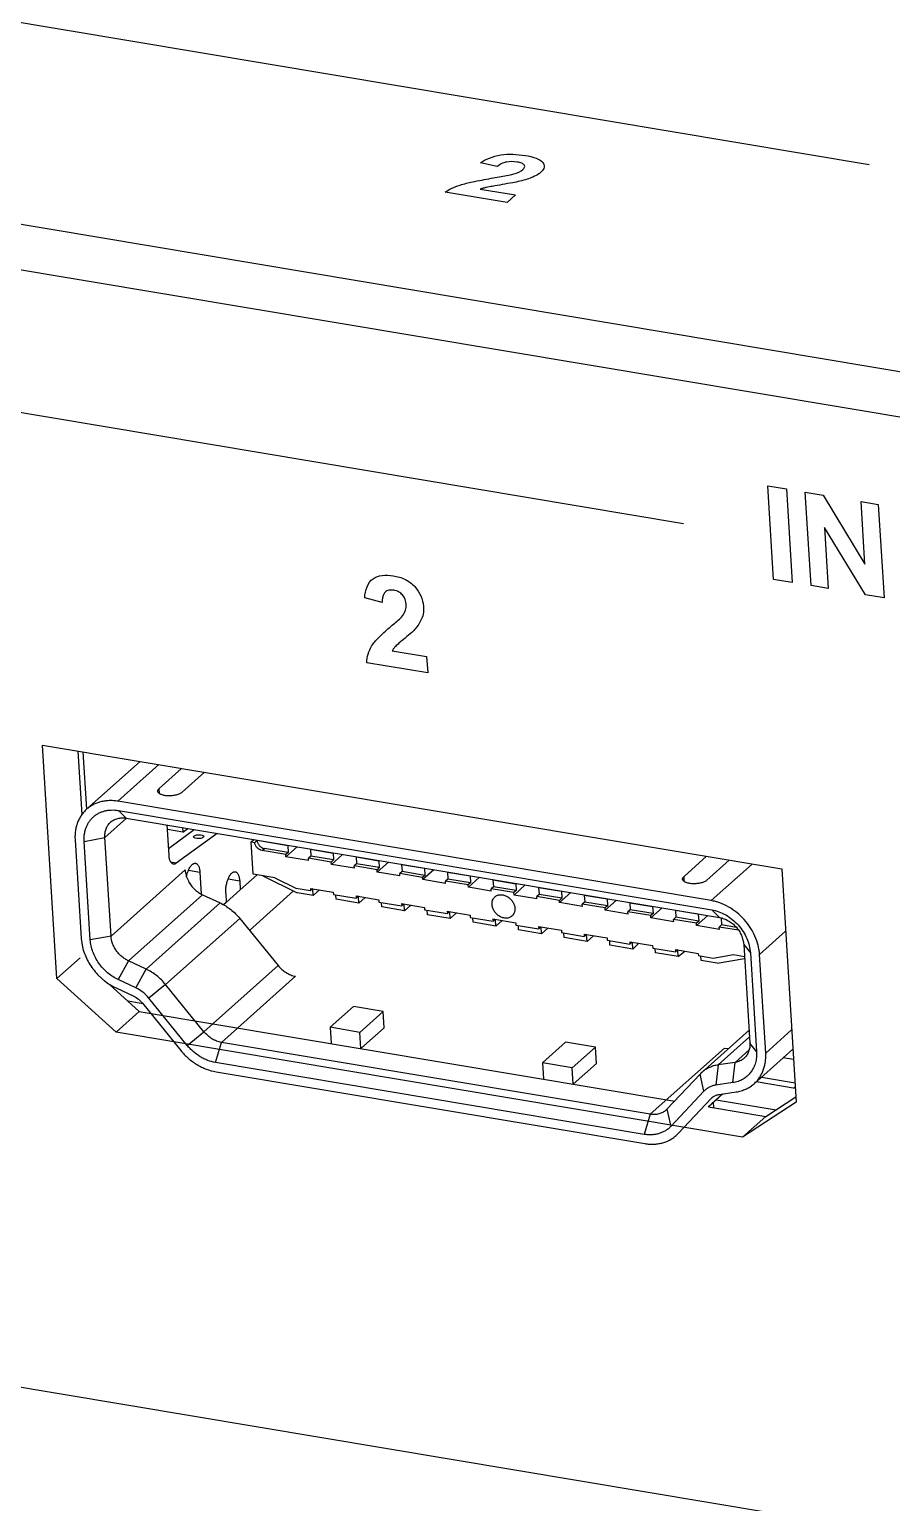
# Paper-space layout 'HD-MD4X2-4K-E_1' of a CAD drawing. Header units: inches. Extents: x 0 to 22, y 0 to 17.
# Drawn here: x 13.109 to 13.771, y 12.781 to 13.913 of the extents above; entities that cross this region are included whole.
import ezdxf

# ---------------------------------------------------------------- set-up
doc = ezdxf.new("R2010")
doc.units = ezdxf.units.IN
doc.header["$LTSCALE"] = 1.21
doc.header["$MEASUREMENT"] = 0
doc.layers.get('0').update_dxf_attribs({"linetype": 'CONTINUOUS'})

psp = doc.layouts.new('HD-MD4X2-4K-E_1')

# ---------------------------------------------------------------- linework, layer by layer
at = {"color": 7, "linetype": 'Continuous'}
for p, q in [((12.363, 14.0419), (13.7539, 13.8089)), ((12.0765, 13.935), (18.6272, 12.8376)), ((18.6294, 12.802), (12.0787, 13.8994)), ((13.4684, 13.8074), (13.4556, 13.8102)), ((13.4555, 13.79), (13.4825, 13.7855)), ((13.4761, 13.7798), (13.4285, 13.7877)), ((13.4825, 13.7855), (13.4761, 13.7798)), ((12.2205, 13.7662), (13.6114, 13.5332)), ((13.6806, 13.4903), (13.6762, 13.562)), ((13.6762, 13.562), (13.6905, 13.5597)), ((13.6905, 13.5597), (13.6949, 13.4879)), ((13.7094, 13.4855), (13.705, 13.5572)), ((13.705, 13.5572), (13.7188, 13.5549)), ((13.7188, 13.5549), (13.7508, 13.502)), ((13.7508, 13.502), (13.7478, 13.55)), ((13.7478, 13.55), (13.761, 13.5478)), ((13.761, 13.5478), (13.7655, 13.4761)), ((13.7197, 13.5302), (13.7226, 13.4832)), ((13.7512, 13.4785), (13.7197, 13.5302)), ((13.6949, 13.4879), (13.6806, 13.4903)), ((13.7226, 13.4832), (13.7094, 13.4855)), ((13.3802, 13.4725), (13.3668, 13.476)), ((13.7655, 13.4761), (13.7512, 13.4785)), ((13.3878, 13.4355), (13.4143, 13.431)), ((13.4143, 13.431), (13.4151, 13.4184)), ((13.4151, 13.4184), (13.3683, 13.4263)), ((13.1305, 13.1838), (13.1194, 13.363)), ((13.1194, 13.363), (13.6869, 13.2679)), ((13.1465, 13.3584), (13.1496, 13.3097)), ((13.1504, 13.3578), (13.1531, 13.3137)), ((13.1532, 13.3137), (13.1943, 13.3504)), ((13.1772, 13.3199), (13.2087, 13.348)), ((13.209, 13.3297), (13.2262, 13.3451)), ((13.2437, 13.3422), (13.2265, 13.3268)), ((13.2092, 13.3257), (13.209, 13.3297)), ((13.6326, 13.2436), (13.1772, 13.3199)), ((13.1673, 13.2921), (13.1838, 13.3069)), ((13.1837, 13.3069), (13.1777, 13.3128)), ((13.1777, 13.3128), (13.6331, 13.2365)), ((13.1837, 13.3069), (13.6391, 13.2306)), ((13.1514, 13.2891), (13.1673, 13.2921)), ((13.172, 13.2164), (13.1673, 13.2921)), ((13.2165, 13.2785), (13.215, 13.3017)), ((13.227, 13.2962), (13.2153, 13.2981)), ((13.2161, 13.2837), (13.2359, 13.2982)), ((13.2535, 13.2952), (13.2221, 13.2723)), ((13.2268, 13.2997), (13.227, 13.2962)), ((13.227, 13.2962), (13.2309, 13.299)), ((13.1444, 13.2902), (13.1491, 13.2146)), ((13.1561, 13.2134), (13.1514, 13.2891)), ((13.2795, 13.2888), (13.2815, 13.2905)), ((13.281, 13.2639), (13.2795, 13.2888)), ((13.2795, 13.2888), (13.2823, 13.2883)), ((13.2841, 13.2899), (13.2823, 13.2883)), ((13.2841, 13.2899), (13.3076, 13.286)), ((13.2879, 13.2821), (13.2897, 13.2837)), ((13.3061, 13.2791), (13.2879, 13.2821)), ((13.3079, 13.2806), (13.2897, 13.2837)), ((13.3079, 13.2806), (13.3061, 13.2791)), ((13.3148, 13.2849), (13.3062, 13.2773)), ((13.3076, 13.286), (13.3077, 13.2861)), ((13.3076, 13.286), (13.3079, 13.2806)), ((13.3251, 13.283), (13.3252, 13.2832)), ((13.3251, 13.283), (13.3254, 13.2777)), ((13.3251, 13.283), (13.3426, 13.2801)), ((13.2221, 13.2723), (13.218, 13.273)), ((13.3062, 13.2773), (13.3061, 13.2791)), ((13.3237, 13.2743), (13.3062, 13.2773)), ((13.3254, 13.2777), (13.3236, 13.2761)), ((13.3237, 13.2743), (13.3236, 13.2761)), ((13.3411, 13.2732), (13.3236, 13.2761)), ((13.3429, 13.2748), (13.3254, 13.2777)), ((13.3429, 13.2748), (13.3411, 13.2732)), ((13.3412, 13.2714), (13.3411, 13.2732)), ((13.3498, 13.2791), (13.3412, 13.2714)), ((13.3588, 13.2685), (13.3412, 13.2714)), ((13.3426, 13.2801), (13.3428, 13.2803)), ((13.3426, 13.2801), (13.3429, 13.2748)), ((13.3604, 13.2718), (13.3587, 13.2703)), ((13.3588, 13.2685), (13.3587, 13.2703)), ((13.3762, 13.2673), (13.3587, 13.2703)), ((13.3601, 13.2772), (13.3603, 13.2773)), ((13.3601, 13.2772), (13.3604, 13.2718)), ((13.3601, 13.2772), (13.3776, 13.2742)), ((13.3779, 13.2689), (13.3604, 13.2718)), ((13.3849, 13.2732), (13.3763, 13.2655)), ((13.3776, 13.2742), (13.3778, 13.2744)), ((13.3776, 13.2742), (13.3779, 13.2689)), ((13.3951, 13.2713), (13.3953, 13.2715)), ((13.3951, 13.2713), (13.3955, 13.266)), ((13.3951, 13.2713), (13.4126, 13.2684)), ((13.6119, 13.2622), (13.6291, 13.2776)), ((13.6466, 13.2747), (13.6294, 13.2593)), ((13.6641, 13.2717), (13.6326, 13.2436)), ((13.2288, 13.2672), (13.172, 13.2164)), ((13.2299, 13.2619), (13.2308, 13.2654)), ((13.2299, 13.2619), (13.2316, 13.2582)), ((13.2314, 13.2669), (13.2402, 13.2654)), ((13.2402, 13.2654), (13.2413, 13.2486)), ((13.2619, 13.2604), (13.2708, 13.2589)), ((13.2708, 13.2589), (13.2712, 13.2518)), ((13.2842, 13.2634), (13.2712, 13.2518)), ((13.2977, 13.2611), (13.281, 13.2639)), ((13.2886, 13.2627), (13.315, 13.2496)), ((13.2977, 13.2611), (13.3138, 13.2532)), ((13.3779, 13.2689), (13.3762, 13.2673)), ((13.3763, 13.2655), (13.3762, 13.2673)), ((13.3938, 13.2626), (13.3763, 13.2655)), ((13.3955, 13.266), (13.3937, 13.2644)), ((13.3938, 13.2626), (13.3937, 13.2644)), ((13.4112, 13.2614), (13.3937, 13.2644)), ((13.413, 13.263), (13.3955, 13.266)), ((13.413, 13.263), (13.4112, 13.2614)), ((13.4113, 13.2597), (13.4112, 13.2614)), ((13.4199, 13.2673), (13.4113, 13.2597)), ((13.4288, 13.2567), (13.4113, 13.2597)), ((13.4126, 13.2684), (13.4128, 13.2685)), ((13.4126, 13.2684), (13.413, 13.263)), ((13.4305, 13.2601), (13.4287, 13.2585)), ((13.4288, 13.2567), (13.4287, 13.2585)), ((13.4462, 13.2556), (13.4287, 13.2585)), ((13.4302, 13.2654), (13.4303, 13.2656)), ((13.4302, 13.2654), (13.4305, 13.2601)), ((13.4302, 13.2654), (13.4477, 13.2625)), ((13.448, 13.2572), (13.4305, 13.2601)), ((13.4549, 13.2615), (13.4463, 13.2538)), ((13.4477, 13.2625), (13.4479, 13.2627)), ((13.4477, 13.2625), (13.448, 13.2572)), ((13.4652, 13.2596), (13.4654, 13.2597)), ((13.4652, 13.2596), (13.4655, 13.2542)), ((13.4652, 13.2596), (13.4827, 13.2566)), ((13.6121, 13.2582), (13.6119, 13.2622)), ((13.6869, 13.2679), (13.698, 13.0887)), ((13.1854, 13.1973), (13.2423, 13.2481)), ((13.2423, 13.2481), (13.2558, 13.2418)), ((13.2601, 13.2493), (13.2605, 13.2422)), ((13.2712, 13.2518), (13.2605, 13.2422)), ((13.2782, 13.2207), (13.3121, 13.251)), ((13.3138, 13.2532), (13.3252, 13.2513)), ((13.3273, 13.2475), (13.315, 13.2496)), ((13.3251, 13.253), (13.3252, 13.2513)), ((13.3251, 13.253), (13.3426, 13.2501)), ((13.3268, 13.2527), (13.3252, 13.2513)), ((13.3273, 13.2475), (13.327, 13.2527)), ((13.3273, 13.2475), (13.3321, 13.2518)), ((13.3426, 13.2501), (13.3427, 13.2483)), ((13.3427, 13.2483), (13.3602, 13.2454)), ((13.3448, 13.2446), (13.3446, 13.248)), ((13.3601, 13.2472), (13.3602, 13.2454)), ((13.3601, 13.2472), (13.3776, 13.2442)), ((13.3619, 13.2469), (13.3602, 13.2454)), ((13.3623, 13.2416), (13.362, 13.2468)), ((13.448, 13.2572), (13.4462, 13.2556)), ((13.4463, 13.2538), (13.4462, 13.2556)), ((13.4639, 13.2509), (13.4463, 13.2538)), ((13.4655, 13.2542), (13.4637, 13.2526)), ((13.4639, 13.2509), (13.4637, 13.2526)), ((13.4813, 13.2497), (13.4637, 13.2526)), ((13.483, 13.2513), (13.4655, 13.2542)), ((13.483, 13.2513), (13.4813, 13.2497)), ((13.4814, 13.2479), (13.4813, 13.2497)), ((13.49, 13.2556), (13.4814, 13.2479)), ((13.4989, 13.245), (13.4814, 13.2479)), ((13.4827, 13.2566), (13.4829, 13.2568)), ((13.4827, 13.2566), (13.483, 13.2513)), ((13.5006, 13.2484), (13.4988, 13.2468)), ((13.4989, 13.245), (13.4988, 13.2468)), ((13.5163, 13.2438), (13.4988, 13.2468)), ((13.5002, 13.2537), (13.5004, 13.2539)), ((13.5002, 13.2537), (13.5006, 13.2484)), ((13.5002, 13.2537), (13.5177, 13.2508)), ((13.5181, 13.2454), (13.5006, 13.2484)), ((13.525, 13.2497), (13.5164, 13.2421)), ((13.5177, 13.2508), (13.5179, 13.2509)), ((13.5177, 13.2508), (13.5181, 13.2454)), ((13.5353, 13.2478), (13.5354, 13.248)), ((13.5353, 13.2478), (13.5356, 13.2425)), ((13.5353, 13.2478), (13.5528, 13.2449)), ((13.2558, 13.2418), (13.1989, 13.191)), ((13.2605, 13.2422), (13.2584, 13.2404)), ((13.3623, 13.2416), (13.3448, 13.2446)), ((13.3623, 13.2416), (13.3672, 13.246)), ((13.3776, 13.2442), (13.3777, 13.2424)), ((13.3777, 13.2424), (13.3952, 13.2395)), ((13.3798, 13.2387), (13.3796, 13.2421)), ((13.3973, 13.2358), (13.3798, 13.2387)), ((13.3951, 13.2413), (13.3952, 13.2395)), ((13.3951, 13.2413), (13.4126, 13.2384)), ((13.3969, 13.241), (13.3952, 13.2395)), ((13.3973, 13.2358), (13.397, 13.241)), ((13.3973, 13.2358), (13.4022, 13.2401)), ((13.4126, 13.2384), (13.4127, 13.2366)), ((13.4127, 13.2366), (13.4303, 13.2336)), ((13.4149, 13.2328), (13.4146, 13.2363)), ((13.4301, 13.2354), (13.4303, 13.2336)), ((13.4301, 13.2354), (13.4477, 13.2325)), ((13.5181, 13.2454), (13.5163, 13.2438)), ((13.5164, 13.2421), (13.5163, 13.2438)), ((13.5339, 13.2391), (13.5164, 13.2421)), ((13.5356, 13.2425), (13.5338, 13.2409)), ((13.5339, 13.2391), (13.5338, 13.2409)), ((13.5513, 13.238), (13.5338, 13.2409)), ((13.5531, 13.2396), (13.5356, 13.2425)), ((13.5531, 13.2396), (13.5513, 13.238)), ((13.5514, 13.2362), (13.5513, 13.238)), ((13.56, 13.2439), (13.5514, 13.2362)), ((13.5689, 13.2333), (13.5514, 13.2362)), ((13.5528, 13.2449), (13.5529, 13.2451)), ((13.5528, 13.2449), (13.5531, 13.2396)), ((13.5706, 13.2366), (13.5688, 13.235)), ((13.5703, 13.242), (13.5705, 13.2421)), ((13.5703, 13.242), (13.5706, 13.2366)), ((13.5703, 13.242), (13.5878, 13.239)), ((13.5881, 13.2337), (13.5706, 13.2366)), ((13.5951, 13.238), (13.5865, 13.2303)), ((13.5878, 13.239), (13.588, 13.2392)), ((13.5878, 13.239), (13.5881, 13.2337)), ((13.6053, 13.2361), (13.6055, 13.2363)), ((13.6053, 13.2361), (13.6056, 13.2308)), ((13.6228, 13.2332), (13.6053, 13.2361)), ((13.6331, 13.2365), (13.6391, 13.2306)), ((13.2139, 13.1791), (13.2708, 13.2299)), ((13.2708, 13.2299), (13.3002, 13.1937)), ((13.4324, 13.2299), (13.4149, 13.2328)), ((13.4319, 13.2351), (13.4303, 13.2336)), ((13.4324, 13.2299), (13.432, 13.2351)), ((13.4324, 13.2299), (13.4372, 13.2342)), ((13.4477, 13.2325), (13.4478, 13.2307)), ((13.4478, 13.2307), (13.4653, 13.2278)), ((13.4499, 13.227), (13.4497, 13.2304)), ((13.4674, 13.224), (13.4499, 13.227)), ((13.4652, 13.2296), (13.4653, 13.2278)), ((13.4652, 13.2296), (13.4827, 13.2266)), ((13.4669, 13.2293), (13.4653, 13.2278)), ((13.4674, 13.224), (13.4671, 13.2292)), ((13.4674, 13.224), (13.4722, 13.2284)), ((13.4827, 13.2266), (13.4828, 13.2248)), ((13.4828, 13.2248), (13.5003, 13.2219)), ((13.4849, 13.2211), (13.4847, 13.2245)), ((13.5689, 13.2333), (13.5688, 13.235)), ((13.5864, 13.2321), (13.5688, 13.235)), ((13.5881, 13.2337), (13.5864, 13.2321)), ((13.5865, 13.2303), (13.5864, 13.2321)), ((13.604, 13.2274), (13.5865, 13.2303)), ((13.6056, 13.2308), (13.6039, 13.2292)), ((13.604, 13.2274), (13.6039, 13.2292)), ((13.6214, 13.2262), (13.6039, 13.2292)), ((13.6232, 13.2278), (13.6056, 13.2308)), ((13.6232, 13.2278), (13.6214, 13.2262)), ((13.6215, 13.2245), (13.6214, 13.2262)), ((13.6301, 13.2321), (13.6215, 13.2245)), ((13.639, 13.2215), (13.6215, 13.2245)), ((13.6228, 13.2332), (13.623, 13.2333)), ((13.6228, 13.2332), (13.6232, 13.2278)), ((13.6407, 13.2249), (13.6389, 13.2233)), ((13.6403, 13.2302), (13.6405, 13.2303)), ((13.6403, 13.2302), (13.6407, 13.2249)), ((13.6415, 13.23), (13.6403, 13.2302)), ((13.6521, 13.223), (13.6407, 13.2249)), ((13.1491, 13.2146), (13.1498, 13.2095)), ((13.172, 13.2164), (13.1561, 13.2134)), ((13.5024, 13.2182), (13.4849, 13.2211)), ((13.5002, 13.2237), (13.5003, 13.2219)), ((13.5002, 13.2237), (13.5177, 13.2208)), ((13.502, 13.2234), (13.5003, 13.2219)), ((13.5024, 13.2182), (13.5021, 13.2234)), ((13.5024, 13.2182), (13.5073, 13.2225)), ((13.5177, 13.2208), (13.5178, 13.219)), ((13.5178, 13.219), (13.5353, 13.216)), ((13.5199, 13.2152), (13.5197, 13.2187)), ((13.5375, 13.2123), (13.5199, 13.2152)), ((13.5352, 13.2178), (13.5353, 13.216)), ((13.5352, 13.2178), (13.5528, 13.2149)), ((13.537, 13.2175), (13.5353, 13.216)), ((13.5375, 13.2123), (13.5371, 13.2175)), ((13.5375, 13.2123), (13.5423, 13.2166)), ((13.5528, 13.2149), (13.5529, 13.2131)), ((13.5529, 13.2131), (13.5704, 13.2102)), ((13.555, 13.2094), (13.5548, 13.2128)), ((13.639, 13.2215), (13.6389, 13.2233)), ((13.6538, 13.2208), (13.6389, 13.2233)), ((13.6699, 13.2022), (13.6898, 13.2201)), ((13.5725, 13.2064), (13.555, 13.2094)), ((13.5703, 13.2119), (13.5704, 13.2102)), ((13.5703, 13.2119), (13.5878, 13.209)), ((13.572, 13.2117), (13.5704, 13.2102)), ((13.5725, 13.2064), (13.5722, 13.2116)), ((13.5725, 13.2064), (13.5773, 13.2108)), ((13.5878, 13.209), (13.5879, 13.2072)), ((13.5879, 13.2072), (13.6054, 13.2043)), ((13.59, 13.2035), (13.5898, 13.2069)), ((13.6075, 13.2006), (13.59, 13.2035)), ((13.6053, 13.2061), (13.6054, 13.2043)), ((13.6053, 13.2061), (13.6228, 13.2031)), ((13.6071, 13.2058), (13.6054, 13.2043)), ((13.6075, 13.2006), (13.6072, 13.2058)), ((13.6075, 13.2006), (13.6124, 13.2049)), ((13.6228, 13.2031), (13.6229, 13.2014)), ((13.6229, 13.2014), (13.6343, 13.1995)), ((13.6343, 13.1995), (13.6498, 13.2021)), ((13.6498, 13.2021), (13.6583, 13.2007)), ((13.6577, 13.2099), (13.6624, 13.1342)), ((13.6577, 13.2099), (13.6628, 13.2034)), ((13.6628, 13.2034), (13.6675, 13.1277)), ((13.6746, 13.1265), (13.6699, 13.2022)), ((13.1305, 13.1838), (13.1483, 13.1997)), ((13.1568, 13.1929), (13.1569, 13.1919)), ((13.1854, 13.1973), (13.1776, 13.1829)), ((13.1989, 13.191), (13.1854, 13.1973)), ((13.1911, 13.1765), (13.1989, 13.191)), ((13.3002, 13.1937), (13.2433, 13.1429)), ((13.625, 13.1976), (13.6248, 13.2011)), ((13.6373, 13.1956), (13.625, 13.1976)), ((13.6373, 13.1956), (13.6583, 13.1992)), ((13.1759, 13.1426), (13.1305, 13.1838)), ((13.1708, 13.1793), (13.1937, 13.1585)), ((13.1911, 13.1765), (13.1776, 13.1829)), ((13.2139, 13.1791), (13.2011, 13.1686)), ((13.2433, 13.1429), (13.2139, 13.1791)), ((13.2568, 13.1347), (13.3137, 13.1855)), ((13.1759, 13.1765), (13.1895, 13.1701)), ((13.2305, 13.1324), (13.2011, 13.1686)), ((13.1759, 13.1426), (13.1937, 13.1585)), ((13.1964, 13.1644), (13.1851, 13.1663)), ((13.1937, 13.1585), (13.6047, 13.0897)), ((13.1961, 13.1648), (13.2255, 13.1286)), ((13.3581, 13.1622), (13.3403, 13.1463)), ((13.3809, 13.1584), (13.3581, 13.1622)), ((13.3809, 13.1584), (13.3631, 13.1424)), ((13.3817, 13.1459), (13.3809, 13.1584)), ((13.3403, 13.1463), (13.3411, 13.1338)), ((13.3631, 13.1424), (13.3403, 13.1463)), ((13.3817, 13.1459), (13.3638, 13.13)), ((13.6568, 13.062), (13.1759, 13.1426)), ((13.2305, 13.1324), (13.2433, 13.1429)), ((13.2521, 13.1193), (13.2568, 13.1347)), ((13.586, 13.0796), (13.2568, 13.1347)), ((13.3638, 13.13), (13.3631, 13.1424)), ((13.521, 13.1349), (13.5032, 13.119)), ((13.5438, 13.1311), (13.521, 13.1349)), ((13.6256, 13.1117), (13.6618, 13.144)), ((13.6381, 13.1174), (13.6621, 13.1389)), ((13.6675, 13.1277), (13.6624, 13.1342)), ((13.6945, 13.1444), (13.6746, 13.1265)), ((13.5438, 13.1311), (13.5259, 13.1152)), ((13.5446, 13.1186), (13.5438, 13.1311)), ((13.6429, 13.1303), (13.586, 13.0796)), ((13.6429, 13.1303), (13.6462, 13.1301)), ((13.6619, 13.129), (13.6511, 13.1193)), ((13.6657, 13.103), (13.6955, 13.1296)), ((13.696, 13.1215), (13.6879, 13.1228)), ((11.5987, 13.1221), (19.2171, 11.8458)), ((13.5813, 13.0641), (13.2521, 13.1193)), ((13.2526, 13.1122), (13.5818, 13.057)), ((13.5032, 13.119), (13.5039, 13.1065)), ((13.5259, 13.1152), (13.5032, 13.119)), ((13.5267, 13.1027), (13.5259, 13.1152)), ((13.5446, 13.1186), (13.5267, 13.1027)), ((13.6381, 13.1174), (13.6364, 13.1019)), ((13.6511, 13.1193), (13.6381, 13.1174)), ((13.6494, 13.1038), (13.6511, 13.1193)), ((13.6242, 13.1104), (13.5988, 13.0834)), ((13.6272, 13.0972), (13.6242, 13.1104)), ((13.6494, 13.1038), (13.6364, 13.1019)), ((13.6973, 13.0994), (13.6673, 13.1045)), ((13.6713, 13.108), (13.6971, 13.1037)), ((13.6973, 13.1007), (13.6961, 13.0996)), ((13.6272, 13.0972), (13.6018, 13.0702)), ((13.6073, 13.0647), (13.6328, 13.0917)), ((13.6415, 13.0952), (13.6305, 13.0853)), ((13.6306, 13.0853), (13.6416, 13.0952)), ((13.6348, 13.0846), (13.6346, 13.0889)), ((13.6366, 13.0907), (13.6825, 13.083)), ((13.6389, 13.0948), (13.6519, 13.0967)), ((13.698, 13.0887), (13.6568, 13.062)), ((13.6747, 13.0779), (13.6977, 13.0929)), ((13.586, 13.0796), (13.5813, 13.0641)), ((13.5988, 13.0834), (13.598, 13.0826)), ((13.5988, 13.0834), (13.6018, 13.0702)), ((13.6306, 13.0853), (13.6747, 13.0779)), ((13.6568, 13.062), (13.6747, 13.0779)), ((13.6058, 13.0632), (13.6073, 13.0647))]:
    psp.add_line(p, q, dxfattribs=at)
for centre, radius, start, end in [((13.2525, 13.2582), 0.0228, 159.0369, 161.6806), ((13.2524, 13.2698), 0.0239, 209.2962, 211.4721), ((13.6405, 13.095), 0.0224, 131.7551, 136.6868), ((13.64, 13.0848), 0.00995, 131.7269, 136.6867), ((13.64, 13.0848), 0.00999, 123.4799, 131.7252)]:
    psp.add_arc(centre, radius, start, end, dxfattribs=at)
psp.add_ellipse((13.2393, 13.2927), major_axis=(0.00394, 0.00009), ratio=0.365162, dxfattribs=at)
for points, knots in [([(13.4556, 13.8102), (13.4593, 13.8128), (13.4674, 13.8165), (13.4808, 13.8169), (13.4902, 13.816), (13.4986, 13.814), (13.5056, 13.8098), (13.5046, 13.8049), (13.5011, 13.8022), (13.5005, 13.8017)], [0, 0, 0, 0, 0.251181, 0.36488, 0.489916, 0.623667, 0.740563, 0.956377, 1, 1, 1, 1]), ([(13.5005, 13.8017), (13.4992, 13.8008), (13.4963, 13.7993), (13.4913, 13.7975), (13.486, 13.796), (13.4796, 13.7947), (13.4725, 13.7935), (13.4657, 13.7923), (13.4608, 13.7914), (13.4578, 13.7907), (13.4562, 13.7902), (13.4555, 13.79)], [0, 0, 0, 0, 0.135975, 0.245111, 0.369115, 0.482738, 0.648267, 0.806367, 0.896853, 0.951136, 1, 1, 1, 1]), ([(13.4639, 13.7983), (13.466, 13.7986), (13.4717, 13.7997), (13.4777, 13.8007), (13.4811, 13.8016)], [0, 0, 0, 0, 0.353507, 1, 1, 1, 1]), ([(13.4811, 13.8016), (13.4839, 13.8025), (13.4887, 13.8045), (13.4904, 13.8081), (13.4873, 13.81), (13.4829, 13.8111), (13.4776, 13.8112), (13.4746, 13.8105), (13.4742, 13.8104)], [0, 0, 0, 0, 0.27226, 0.501854, 0.60823, 0.728983, 0.953516, 1, 1, 1, 1]), ([(13.4285, 13.7877), (13.43, 13.7888), (13.4334, 13.7907), (13.4405, 13.7935), (13.4509, 13.7959), (13.4591, 13.7974), (13.4639, 13.7983)], [0, 0, 0, 0, 0.19114, 0.386434, 0.638664, 1, 1, 1, 1]), ([(13.3668, 13.476), (13.367, 13.4818), (13.3699, 13.4905), (13.3802, 13.4938), (13.3888, 13.4934), (13.3977, 13.4909), (13.4077, 13.4836), (13.412, 13.4738), (13.412, 13.4676), (13.412, 13.4666)], [0, 0, 0, 0, 0.251166, 0.364919, 0.489989, 0.623673, 0.740639, 0.956331, 1, 1, 1, 1]), ([(13.3964, 13.4632), (13.3978, 13.4653), (13.3995, 13.4702), (13.3972, 13.4776), (13.3927, 13.481), (13.389, 13.4821), (13.3853, 13.4822), (13.3828, 13.481), (13.3819, 13.4798), (13.3817, 13.4794)], [0, 0, 0, 0, 0.27088, 0.499404, 0.605413, 0.725344, 0.845047, 0.953734, 1, 1, 1, 1]), ([(13.386, 13.4534), (13.3873, 13.4545), (13.3909, 13.4576), (13.3946, 13.4606), (13.3964, 13.4632)], [0, 0, 0, 0, 0.353348, 1, 1, 1, 1]), ([(13.412, 13.4666), (13.4119, 13.4646), (13.4111, 13.4612), (13.4089, 13.4566), (13.4062, 13.4528), (13.4024, 13.449), (13.3979, 13.4453), (13.3937, 13.4418), (13.3906, 13.4392), (13.3889, 13.4372), (13.3882, 13.436), (13.3878, 13.4355)], [0, 0, 0, 0, 0.136104, 0.245055, 0.36915, 0.48268, 0.648231, 0.806384, 0.896851, 0.951016, 1, 1, 1, 1]), ([(13.3683, 13.4263), (13.3684, 13.4286), (13.3692, 13.4331), (13.3721, 13.4398), (13.3779, 13.4465), (13.383, 13.4509), (13.386, 13.4534)], [0, 0, 0, 0, 0.191269, 0.386374, 0.638768, 1, 1, 1, 1]), ([(13.2079, 13.3276), (13.2079, 13.3278), (13.208, 13.3282), (13.2082, 13.3287), (13.2085, 13.3292), (13.2088, 13.3295), (13.209, 13.3297)], [0, 0, 0, 0, 0.218608, 0.451706, 0.710185, 1, 1, 1, 1]), ([(13.2265, 13.3268), (13.2262, 13.3265), (13.2256, 13.3261), (13.2246, 13.3255), (13.2233, 13.325), (13.2219, 13.3246), (13.2204, 13.3243), (13.2188, 13.3241), (13.2172, 13.324), (13.2156, 13.324), (13.2141, 13.3241), (13.2126, 13.3244), (13.2113, 13.3247), (13.2104, 13.3251), (13.2097, 13.3254), (13.2091, 13.3258), (13.2087, 13.3262), (13.2083, 13.3266), (13.2081, 13.3269), (13.208, 13.3273), (13.2079, 13.3275), (13.2079, 13.3276)], [0, 0, 0, 0, 0.051715, 0.110895, 0.176745, 0.248162, 0.323798, 0.402024, 0.481127, 0.559341, 0.634955, 0.706352, 0.772137, 0.831198, 0.858006, 0.882948, 0.927314, 0.947081, 0.965532, 0.983019, 1, 1, 1, 1]), ([(13.1772, 13.3199), (13.1761, 13.3201), (13.1738, 13.3204), (13.1705, 13.3204), (13.1677, 13.3202), (13.1656, 13.3198), (13.1635, 13.3194), (13.161, 13.3186), (13.1582, 13.3173), (13.1556, 13.3157), (13.154, 13.3144), (13.1532, 13.3137)], [0, 0, 0, 0, 0.133533, 0.264274, 0.39211, 0.455014, 0.517289, 0.640122, 0.761148, 0.880904, 1, 1, 1, 1]), ([(13.1532, 13.3137), (13.1524, 13.3131), (13.151, 13.3116), (13.1491, 13.3091), (13.1475, 13.3064), (13.1464, 13.304), (13.1457, 13.3019), (13.1451, 13.2998), (13.1446, 13.2971), (13.1443, 13.2937), (13.1443, 13.2914), (13.1444, 13.2902)], [0, 0, 0, 0, 0.118983, 0.238641, 0.359597, 0.482399, 0.544674, 0.60759, 0.735482, 0.866327, 1, 1, 1, 1]), ([(13.1514, 13.2891), (13.1513, 13.29), (13.1513, 13.2918), (13.1515, 13.2945), (13.152, 13.2971), (13.1528, 13.2996), (13.1538, 13.3019), (13.1551, 13.3041), (13.1566, 13.3061), (13.1583, 13.3078), (13.1603, 13.3094), (13.1624, 13.3107), (13.1647, 13.3117), (13.1671, 13.3125), (13.1696, 13.313), (13.1722, 13.3132), (13.1749, 13.3132), (13.1768, 13.3129), (13.1777, 13.3128)], [0, 0, 0, 0, 0.066876, 0.132346, 0.196347, 0.258978, 0.320439, 0.380975, 0.440855, 0.500386, 0.559901, 0.619734, 0.680195, 0.741557, 0.804069, 0.867938, 0.933267, 1, 1, 1, 1]), ([(13.1673, 13.2921), (13.1672, 13.2932), (13.1672, 13.2949), (13.1677, 13.2971), (13.1682, 13.2987), (13.1688, 13.3002), (13.1696, 13.3015), (13.1705, 13.3028), (13.1713, 13.3035), (13.1717, 13.3038)], [0, 0, 0, 0, 0.264222, 0.392219, 0.517434, 0.640276, 0.761258, 0.880962, 1, 1, 1, 1]), ([(13.1717, 13.3038), (13.172, 13.3042), (13.1728, 13.3048), (13.1742, 13.3056), (13.1756, 13.3062), (13.1771, 13.3067), (13.1787, 13.307), (13.1809, 13.3072), (13.1826, 13.3071), (13.1837, 13.3069)], [0, 0, 0, 0, 0.119151, 0.23895, 0.360001, 0.482875, 0.608079, 0.736019, 1, 1, 1, 1]), ([(13.2879, 13.2821), (13.2872, 13.2822), (13.2861, 13.2826), (13.2849, 13.2835), (13.2841, 13.2843), (13.2834, 13.2852), (13.2826, 13.2865), (13.2823, 13.2876), (13.2823, 13.2883)], [0, 0, 0, 0, 0.242759, 0.370303, 0.499699, 0.629137, 0.756807, 1, 1, 1, 1]), ([(13.2841, 13.2899), (13.2841, 13.2892), (13.2844, 13.2881), (13.2851, 13.2868), (13.2858, 13.2859), (13.2867, 13.2851), (13.2879, 13.2842), (13.289, 13.2838), (13.2897, 13.2837)], [0, 0, 0, 0, 0.243193, 0.370863, 0.500302, 0.629697, 0.757241, 1, 1, 1, 1]), ([(13.2199, 13.2716), (13.2198, 13.2716), (13.2195, 13.2717), (13.2191, 13.2719), (13.2186, 13.2723), (13.218, 13.2729), (13.2175, 13.2737), (13.2171, 13.2747), (13.2168, 13.2759), (13.2166, 13.2771), (13.2165, 13.278), (13.2165, 13.2785)], [0, 0, 0, 0, 0.042134, 0.08508, 0.176195, 0.278316, 0.394136, 0.524782, 0.670201, 0.829352, 1, 1, 1, 1]), ([(13.2221, 13.2723), (13.2219, 13.2721), (13.2215, 13.2719), (13.221, 13.2717), (13.2204, 13.2716), (13.22, 13.2716), (13.2199, 13.2716)], [0, 0, 0, 0, 0.280234, 0.536178, 0.773359, 1, 1, 1, 1]), ([(13.2312, 13.2663), (13.2314, 13.2668), (13.2317, 13.2677), (13.2324, 13.2689), (13.2331, 13.27), (13.2338, 13.2709), (13.2345, 13.2715), (13.235, 13.2718), (13.2354, 13.272), (13.2357, 13.2722), (13.2361, 13.2723), (13.2365, 13.2723), (13.2367, 13.2723), (13.2368, 13.2723)], [0, 0, 0, 0, 0.171299, 0.331035, 0.477194, 0.608515, 0.724538, 0.777094, 0.826319, 0.872609, 0.916497, 0.958687, 1, 1, 1, 1]), ([(13.2368, 13.2723), (13.237, 13.2723), (13.2372, 13.2722), (13.2376, 13.272), (13.2382, 13.2716), (13.2387, 13.271), (13.2392, 13.2702), (13.2396, 13.2692), (13.2399, 13.268), (13.2401, 13.2668), (13.2402, 13.2659), (13.2402, 13.2654)], [0, 0, 0, 0, 0.042131, 0.085083, 0.176216, 0.278317, 0.394142, 0.524801, 0.670268, 0.829423, 1, 1, 1, 1]), ([(13.2288, 13.2672), (13.2289, 13.2667), (13.229, 13.2649), (13.2295, 13.2632), (13.2299, 13.2619)], [0, 0, 0, 0, 0.24421, 1, 1, 1, 1]), ([(13.2601, 13.2493), (13.26, 13.2498), (13.26, 13.2508), (13.2601, 13.2527), (13.2604, 13.2552), (13.261, 13.2577), (13.2616, 13.2595), (13.2621, 13.2608), (13.2626, 13.262), (13.2633, 13.263), (13.2639, 13.2639), (13.2646, 13.2647), (13.2653, 13.2652), (13.266, 13.2656), (13.2666, 13.2658), (13.267, 13.2658), (13.2673, 13.2658), (13.2674, 13.2658)], [0, 0, 0, 0, 0.072517, 0.148119, 0.303854, 0.458733, 0.533348, 0.604735, 0.672043, 0.734536, 0.791651, 0.84309, 0.888834, 0.929383, 0.965808, 0.983054, 1, 1, 1, 1]), ([(13.2674, 13.2658), (13.2675, 13.2658), (13.2677, 13.2657), (13.2681, 13.2655), (13.2687, 13.2651), (13.2692, 13.2645), (13.2697, 13.2637), (13.2701, 13.2627), (13.2704, 13.2615), (13.2706, 13.2603), (13.2707, 13.2594), (13.2708, 13.2589)], [0, 0, 0, 0, 0.042131, 0.085083, 0.176216, 0.278317, 0.394142, 0.524801, 0.670268, 0.829423, 1, 1, 1, 1]), ([(13.6108, 13.2601), (13.6108, 13.2603), (13.6108, 13.2607), (13.611, 13.2612), (13.6114, 13.2617), (13.6117, 13.2621), (13.6119, 13.2622)], [0, 0, 0, 0, 0.218608, 0.451706, 0.710185, 1, 1, 1, 1]), ([(13.6294, 13.2593), (13.6291, 13.259), (13.6285, 13.2586), (13.6274, 13.258), (13.6262, 13.2575), (13.6248, 13.2571), (13.6233, 13.2568), (13.6217, 13.2566), (13.6201, 13.2565), (13.6185, 13.2565), (13.6169, 13.2566), (13.6155, 13.2569), (13.6142, 13.2572), (13.6132, 13.2576), (13.6125, 13.2579), (13.612, 13.2583), (13.6115, 13.2587), (13.6111, 13.2591), (13.611, 13.2594), (13.6108, 13.2598), (13.6108, 13.26), (13.6108, 13.2601)], [0, 0, 0, 0, 0.051715, 0.110895, 0.176745, 0.248162, 0.323798, 0.402024, 0.481127, 0.559341, 0.634955, 0.706352, 0.772137, 0.831198, 0.858006, 0.882948, 0.927314, 0.947081, 0.965532, 0.983019, 1, 1, 1, 1]), ([(13.2321, 13.2574), (13.2327, 13.2564), (13.234, 13.2545), (13.2365, 13.2519), (13.2392, 13.2498), (13.2412, 13.2486), (13.2423, 13.2481)], [0, 0, 0, 0, 0.251769, 0.504249, 0.754706, 1, 1, 1, 1]), ([(13.4667, 13.2464), (13.467, 13.2467), (13.4676, 13.2472), (13.4687, 13.2477), (13.4698, 13.248), (13.4708, 13.2481), (13.4717, 13.2481), (13.4725, 13.248), (13.4741, 13.2477), (13.4758, 13.247), (13.4773, 13.246), (13.4788, 13.2447), (13.48, 13.2432), (13.481, 13.2416), (13.4815, 13.2403), (13.4819, 13.239), (13.482, 13.2381), (13.482, 13.2376)], [0, 0, 0, 0, 0.053961, 0.108584, 0.164453, 0.222016, 0.251545, 0.281578, 0.343139, 0.471586, 0.538136, 0.605567, 0.740764, 0.807696, 0.873504, 0.937771, 1, 1, 1, 1]), ([(13.2558, 13.2418), (13.2587, 13.2404), (13.2628, 13.2378), (13.2676, 13.2336), (13.2698, 13.2312), (13.2708, 13.2299)], [0, 0, 0, 0, 0.494247, 0.746657, 1, 1, 1, 1]), ([(13.4645, 13.2406), (13.4645, 13.2411), (13.4645, 13.242), (13.4647, 13.2431), (13.465, 13.2441), (13.4655, 13.2451), (13.4661, 13.2459), (13.4665, 13.2463), (13.4667, 13.2464)], [0, 0, 0, 0, 0.264208, 0.392354, 0.517706, 0.761215, 0.880929, 1, 1, 1, 1]), ([(13.4798, 13.2318), (13.4795, 13.2315), (13.4789, 13.231), (13.4778, 13.2305), (13.4767, 13.2302), (13.4757, 13.2301), (13.4748, 13.2301), (13.474, 13.2302), (13.4724, 13.2305), (13.4707, 13.2312), (13.4692, 13.2322), (13.4677, 13.2335), (13.4665, 13.235), (13.4655, 13.2366), (13.465, 13.2379), (13.4646, 13.2392), (13.4645, 13.2401), (13.4645, 13.2406)], [0, 0, 0, 0, 0.053961, 0.108584, 0.164453, 0.222016, 0.251545, 0.281578, 0.343139, 0.471586, 0.538136, 0.605567, 0.740764, 0.807696, 0.873504, 0.937771, 1, 1, 1, 1]), ([(13.482, 13.2376), (13.482, 13.2371), (13.482, 13.2362), (13.4818, 13.2351), (13.4815, 13.2341), (13.481, 13.2331), (13.4804, 13.2323), (13.48, 13.2319), (13.4798, 13.2318)], [0, 0, 0, 0, 0.264208, 0.392354, 0.517706, 0.761215, 0.880929, 1, 1, 1, 1]), ([(13.6699, 13.2022), (13.6698, 13.2034), (13.6695, 13.2058), (13.6685, 13.2105), (13.6665, 13.2164), (13.6629, 13.2231), (13.6582, 13.2292), (13.6526, 13.2345), (13.6464, 13.2388), (13.6407, 13.2415), (13.6361, 13.2429), (13.6338, 13.2434), (13.6326, 13.2436)], [0, 0, 0, 0, 0.059155, 0.119631, 0.243715, 0.371124, 0.500298, 0.629429, 0.756713, 0.880604, 0.940966, 1, 1, 1, 1]), ([(13.6331, 13.2365), (13.6349, 13.2362), (13.6387, 13.2352), (13.644, 13.2327), (13.649, 13.2292), (13.6535, 13.225), (13.6573, 13.2201), (13.6602, 13.2147), (13.6621, 13.2091), (13.6627, 13.2053), (13.6628, 13.2034)], [0, 0, 0, 0, 0.119301, 0.243223, 0.370539, 0.499702, 0.628908, 0.756349, 0.880463, 1, 1, 1, 1]), ([(13.6391, 13.2306), (13.6402, 13.2304), (13.6426, 13.2298), (13.6459, 13.2282), (13.6491, 13.2261), (13.6519, 13.2234), (13.6542, 13.2204), (13.656, 13.217), (13.6572, 13.2135), (13.6576, 13.2111), (13.6577, 13.2099)], [0, 0, 0, 0, 0.119274, 0.243231, 0.370533, 0.499702, 0.628914, 0.756341, 0.88049, 1, 1, 1, 1]), ([(13.1776, 13.1829), (13.1761, 13.1836), (13.1732, 13.1852), (13.1693, 13.1881), (13.1657, 13.1916), (13.1626, 13.1955), (13.16, 13.1997), (13.158, 13.2042), (13.1566, 13.2087), (13.1562, 13.2118), (13.1561, 13.2134)], [0, 0, 0, 0, 0.124485, 0.251395, 0.379533, 0.507798, 0.63499, 0.759985, 0.88192, 1, 1, 1, 1]), ([(13.1854, 13.1973), (13.1845, 13.1978), (13.1827, 13.1988), (13.1802, 13.2006), (13.1779, 13.2028), (13.176, 13.2052), (13.1746, 13.2074), (13.1737, 13.2093), (13.1726, 13.212), (13.1721, 13.2145), (13.172, 13.2164)], [0, 0, 0, 0, 0.124514, 0.25154, 0.379751, 0.508079, 0.635335, 0.698232, 0.760472, 1, 1, 1, 1]), ([(13.1498, 13.2095), (13.1501, 13.2077), (13.151, 13.2043), (13.153, 13.1993), (13.1557, 13.1945), (13.1589, 13.19), (13.1619, 13.1865), (13.1646, 13.184), (13.1688, 13.1804), (13.1727, 13.178), (13.1759, 13.1765)], [0, 0, 0, 0, 0.120561, 0.243958, 0.369582, 0.496604, 0.624104, 0.68776, 0.751195, 1, 1, 1, 1]), ([(13.2139, 13.1791), (13.2129, 13.1804), (13.2107, 13.1828), (13.2059, 13.1871), (13.2018, 13.1896), (13.1989, 13.191)], [0, 0, 0, 0, 0.253344, 0.505753, 1, 1, 1, 1]), ([(13.3002, 13.1937), (13.301, 13.1927), (13.303, 13.1907), (13.3063, 13.1882), (13.3099, 13.1864), (13.3124, 13.1857), (13.3137, 13.1855)], [0, 0, 0, 0, 0.258155, 0.513265, 0.761503, 1, 1, 1, 1]), ([(13.1895, 13.1701), (13.1907, 13.1695), (13.1932, 13.168), (13.1952, 13.1659), (13.1961, 13.1648)], [0, 0, 0, 0, 0.494623, 1, 1, 1, 1]), ([(13.2011, 13.1686), (13.2004, 13.1695), (13.199, 13.1711), (13.1958, 13.1739), (13.193, 13.1756), (13.1911, 13.1765)], [0, 0, 0, 0, 0.253343, 0.505753, 1, 1, 1, 1]), ([(13.2568, 13.1347), (13.2555, 13.1349), (13.253, 13.1356), (13.2494, 13.1374), (13.2461, 13.1399), (13.2442, 13.1419), (13.2433, 13.1429)], [0, 0, 0, 0, 0.238497, 0.486735, 0.741845, 1, 1, 1, 1]), ([(13.6624, 13.1342), (13.6625, 13.1331), (13.6624, 13.1314), (13.662, 13.1292), (13.6615, 13.1276), (13.6608, 13.1262), (13.66, 13.1248), (13.6591, 13.1236), (13.6584, 13.1228), (13.658, 13.1225)], [0, 0, 0, 0, 0.264239, 0.392224, 0.517432, 0.640276, 0.76127, 0.880978, 1, 1, 1, 1]), ([(13.2255, 13.1286), (13.2264, 13.1275), (13.2282, 13.1255), (13.2322, 13.1216), (13.2367, 13.1184), (13.2414, 13.1157), (13.2462, 13.1136), (13.25, 13.1126), (13.2526, 13.1122)], [0, 0, 0, 0, 0.129171, 0.258258, 0.513244, 0.638472, 0.761619, 1, 1, 1, 1]), ([(13.2521, 13.1193), (13.2501, 13.1196), (13.2471, 13.1205), (13.2432, 13.1221), (13.2394, 13.1242), (13.2359, 13.1269), (13.2327, 13.1299), (13.2312, 13.1316), (13.2305, 13.1324)], [0, 0, 0, 0, 0.238381, 0.361528, 0.486756, 0.741742, 0.870829, 1, 1, 1, 1]), ([(13.6675, 13.1277), (13.6676, 13.1262), (13.6676, 13.124), (13.6672, 13.1211), (13.6667, 13.119), (13.6661, 13.1171), (13.665, 13.1146), (13.6632, 13.1117), (13.6609, 13.1092), (13.6589, 13.1075), (13.6572, 13.1065), (13.6554, 13.1055), (13.6528, 13.1045), (13.6508, 13.1041), (13.6494, 13.1038)], [0, 0, 0, 0, 0.134255, 0.199659, 0.263874, 0.327008, 0.389198, 0.511244, 0.63162, 0.691785, 0.752183, 0.813041, 0.874571, 1, 1, 1, 1]), ([(13.658, 13.1225), (13.6575, 13.1221), (13.6565, 13.1213), (13.6548, 13.1204), (13.653, 13.1197), (13.6517, 13.1194), (13.6511, 13.1193)], [0, 0, 0, 0, 0.245089, 0.492342, 0.743655, 1, 1, 1, 1]), ([(13.6657, 13.103), (13.6665, 13.1037), (13.668, 13.1052), (13.6699, 13.1077), (13.6715, 13.1104), (13.6728, 13.1133), (13.6737, 13.1164), (13.6744, 13.1197), (13.6747, 13.1231), (13.6746, 13.1254), (13.6746, 13.1265)], [0, 0, 0, 0, 0.118993, 0.238658, 0.359623, 0.482436, 0.607579, 0.735459, 0.866302, 1, 1, 1, 1]), ([(13.6381, 13.1174), (13.6369, 13.1172), (13.6346, 13.1167), (13.6318, 13.1157), (13.6298, 13.1147), (13.6278, 13.1135), (13.6265, 13.1125), (13.6256, 13.1117)], [0, 0, 0, 0, 0.256464, 0.507566, 0.631572, 0.754841, 1, 1, 1, 1]), ([(13.6364, 13.1019), (13.6355, 13.1018), (13.6338, 13.1014), (13.6313, 13.1004), (13.6291, 13.099), (13.6278, 13.0979), (13.6272, 13.0972)], [0, 0, 0, 0, 0.256793, 0.507609, 0.754515, 1, 1, 1, 1]), ([(13.6519, 13.0967), (13.6532, 13.0969), (13.6558, 13.0975), (13.6588, 13.0986), (13.6611, 13.0997), (13.6628, 13.1007), (13.6643, 13.1018), (13.6653, 13.1026), (13.6657, 13.103)], [0, 0, 0, 0, 0.256381, 0.50754, 0.631564, 0.754805, 0.877527, 1, 1, 1, 1]), ([(13.6345, 13.0931), (13.6352, 13.0936), (13.6366, 13.0943), (13.6381, 13.0947), (13.6389, 13.0948)], [0, 0, 0, 0, 0.492891, 1, 1, 1, 1]), ([(13.598, 13.0826), (13.5976, 13.0823), (13.5968, 13.0817), (13.5955, 13.0809), (13.5941, 13.0802), (13.5921, 13.0796), (13.5893, 13.0792), (13.5871, 13.0794), (13.586, 13.0796)], [0, 0, 0, 0, 0.119223, 0.239112, 0.360218, 0.483125, 0.735867, 1, 1, 1, 1]), ([(13.6018, 13.0702), (13.6012, 13.0696), (13.5999, 13.0684), (13.5977, 13.0668), (13.5953, 13.0656), (13.5927, 13.0647), (13.59, 13.064), (13.5872, 13.0637), (13.5843, 13.0637), (13.5823, 13.064), (13.5813, 13.0641)], [0, 0, 0, 0, 0.119419, 0.239259, 0.360093, 0.482623, 0.607486, 0.735187, 0.866048, 1, 1, 1, 1]), ([(13.5818, 13.057), (13.5829, 13.0568), (13.5851, 13.0566), (13.5885, 13.0565), (13.5918, 13.0568), (13.5949, 13.0574), (13.5979, 13.0583), (13.6008, 13.0596), (13.6034, 13.0612), (13.605, 13.0625), (13.6058, 13.0632)], [0, 0, 0, 0, 0.133541, 0.264268, 0.392086, 0.517211, 0.640035, 0.761058, 0.880862, 1, 1, 1, 1])]:
    psp.add_open_spline(points, degree=3, knots=knots, dxfattribs=at)
for points in [[(13.4742, 13.8104), (13.4718, 13.8097), (13.4699, 13.8085), (13.4684, 13.8074)], [(13.3817, 13.4794), (13.3805, 13.4776), (13.3802, 13.4749), (13.3802, 13.4725)]]:
    psp.add_open_spline(points, degree=3, dxfattribs=at)

doc.saveas('drawing.dxf')
